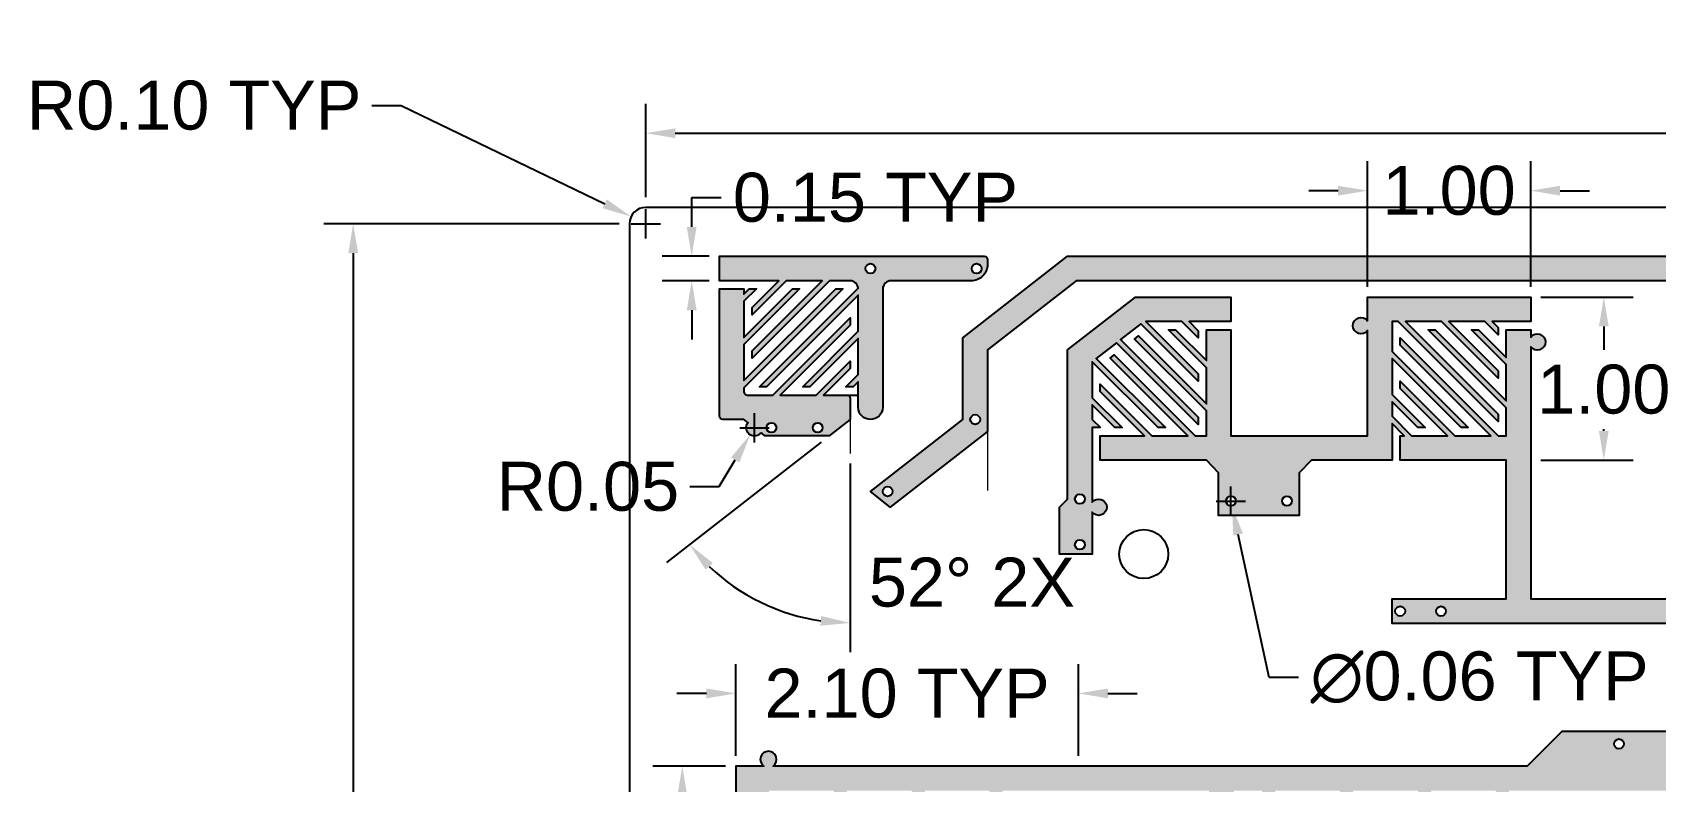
# Model space of a CAD drawing. Header units: centimetres. Extents: x 8.9 to 26.6, y 5.9 to 19.
# Drawn here: x 8.91 to 18.85, y 14.45 to 19.04 of the extents above; entities that cross this region are included whole.
import ezdxf

# ---------------------------------------------------------------- set-up
doc = ezdxf.new("R2010")
doc.units = ezdxf.units.CM
doc.header["$MEASUREMENT"] = 0
doc.layers.add('Circuit', color=7, linetype='Continuous', true_color=0x758f9f)
doc.layers.add('Cotare', color=2, linetype='Continuous', lineweight=0)
doc.styles.get("Standard").update_dxf_attribs({"font": 'arial.ttf'})
doc.dimstyles.get("Standard").update_dxf_attribs({"dimtxt": 0.3, "dimasz": 0.18, "dimexe": 0.18, "dimexo": 0.0625, "dimgap": 0.09, "dimtad": 0, "dimtih": 1, "dimtoh": 1, "dimzin": 0, "dimdsep": 46, "dimtxsty": 'Standard', "dimcen": 0.09, "dimadec": 0, "dimazin": 0, "dimtfac": 1, "dimtofl": 0, "dimtmove": 0, "dimatfit": 3, "dimfxl": 1, "dimtolj": 1, "dimtzin": 0, "dimarcsym": 0})

# ---------------------------------------------------------------- blocks, each defined once
blk = doc.blocks.new('*D1')
at = {"layer": 'Cotare', "color": 0, "lineweight": -2, "transparency": 16777216}
for p, q in [((12.5062, 17.8724), (10.6959, 17.8724)), ((10.8759, 17.6924), (10.8759, 12.1906)), ((10.8759, 6.2024), (10.8759, 11.7042)), ((12.5062, 6.0224), (10.6959, 6.0224))]:
    blk.add_line(p, q, dxfattribs=at)
at = {"layer": 'Cotare', "color": 0, "transparency": 16777216}
for points in [[(10.8459, 17.6924), (10.9059, 17.6924), (10.8759, 17.8724)], [(10.8459, 6.2024), (10.9059, 6.2024), (10.8759, 6.0224)]]:
    blk.add_solid(points, dxfattribs=at)
at = {"layer": 'Defpoints', "color": 0, "transparency": 16777216}
for p in [(12.5687, 17.8724), (10.8759, 6.0224), (12.5687, 6.0224)]:
    blk.add_point(p, dxfattribs=at)
at = {"layer": 'Cotare', "color": 0, "transparency": 16777216, "insert": (10.8759, 11.9474), "char_height": 0.3, "attachment_point": 5}
blk.add_mtext('\\A1;11.85', dxfattribs=at)
blk = doc.blocks.new('*D2')
at = {"layer": 'Cotare', "color": 0, "lineweight": -2, "transparency": 16777216}
for p, q in [((10.9907, 18.5972), (11.1707, 18.5972)), ((11.1707, 18.5972), (12.4167, 17.9943)), ((12.6687, 17.7824), (12.6687, 17.9624)), ((12.5787, 17.8724), (12.7587, 17.8724))]:
    blk.add_line(p, q, dxfattribs=at)
at = {"layer": 'Cotare', "color": 0, "transparency": 16777216}
blk.add_solid([(12.4298, 18.0213), (12.4036, 17.9673), (12.5787, 17.9159)], dxfattribs=at)
at = {"layer": 'Defpoints', "color": 0, "transparency": 16777216}
for p in [(12.5787, 17.9159), (12.6687, 17.8724)]:
    blk.add_point(p, dxfattribs=at)
at = {"layer": 'Cotare', "color": 0, "transparency": 16777216, "insert": (9.9014, 18.5972), "char_height": 0.3, "attachment_point": 5}
blk.add_mtext('\\A1;R0.10{\\fArial|b0|i0|c238|p34; TYP}', dxfattribs=at)
blk = doc.blocks.new('*D3')
at = {"layer": 'Cotare', "color": 0, "lineweight": -2, "transparency": 16777216}
for p, q in [((12.6687, 18.0349), (12.6687, 18.6069)), ((26.4687, 18.0349), (26.4687, 18.6069)), ((12.8487, 18.4269), (18.9872, 18.4269)), ((26.2887, 18.4269), (20.1503, 18.4269))]:
    blk.add_line(p, q, dxfattribs=at)
at = {"layer": 'Cotare', "color": 0, "transparency": 16777216}
for points in [[(12.8487, 18.4569), (12.8487, 18.3969), (12.6687, 18.4269)], [(26.2887, 18.4569), (26.2887, 18.3969), (26.4687, 18.4269)]]:
    blk.add_solid(points, dxfattribs=at)
at = {"layer": 'Defpoints', "color": 0, "transparency": 16777216}
for p in [(12.6687, 18.4269), (12.6687, 17.9724), (26.4687, 17.9724)]:
    blk.add_point(p, dxfattribs=at)
at = {"layer": 'Cotare', "color": 0, "transparency": 16777216, "insert": (19.5687, 18.4269), "char_height": 0.3, "attachment_point": 5}
blk.add_mtext('\\A1;13.80', dxfattribs=at)
blk = doc.blocks.new('*D5')
at = {"layer": 'Cotare', "color": 0, "lineweight": -2, "transparency": 16777216}
for p, q in [((12.9496, 17.8524), (12.9496, 18.0324)), ((12.9496, 18.0324), (13.1296, 18.0324)), ((13.0574, 17.6724), (12.7696, 17.6724)), ((13.0574, 17.5224), (12.7696, 17.5224)), ((12.9496, 17.3424), (12.9496, 17.1624))]:
    blk.add_line(p, q, dxfattribs=at)
at = {"layer": 'Cotare', "color": 0, "transparency": 16777216}
for points in [[(12.9196, 17.8524), (12.9796, 17.8524), (12.9496, 17.6724)], [(12.9196, 17.3424), (12.9796, 17.3424), (12.9496, 17.5224)]]:
    blk.add_solid(points, dxfattribs=at)
at = {"layer": 'Defpoints', "color": 0, "transparency": 16777216}
for p in [(12.9496, 17.6724), (13.1199, 17.6724), (13.1199, 17.5224)]:
    blk.add_point(p, dxfattribs=at)
at = {"layer": 'Cotare', "color": 0, "transparency": 16777216, "insert": (14.0754, 18.0324), "char_height": 0.3, "attachment_point": 5}
blk.add_mtext('\\A1;0.15{\\fArial|b0|i0|c238|p34; TYP}', dxfattribs=at)
blk = doc.blocks.new('*D6')
at = {"layer": 'Cotare', "color": 0, "lineweight": -2, "transparency": 16777216}
for p, q in [((13.3341, 16.5319), (13.3341, 16.7119)), ((13.2441, 16.6219), (13.4241, 16.6219)), ((13.118, 16.2609), (13.216, 16.4245)), ((12.938, 16.2609), (13.118, 16.2609))]:
    blk.add_line(p, q, dxfattribs=at)
at = {"layer": 'Cotare', "color": 0, "transparency": 16777216}
blk.add_solid([(13.1902, 16.4399), (13.2417, 16.4091), (13.3084, 16.579)], dxfattribs=at)
at = {"layer": 'Defpoints', "color": 0, "transparency": 16777216}
for p in [(13.3341, 16.6219), (13.3084, 16.579)]:
    blk.add_point(p, dxfattribs=at)
at = {"layer": 'Cotare', "color": 0, "transparency": 16777216, "insert": (12.3137, 16.2609), "char_height": 0.3, "attachment_point": 5}
blk.add_mtext('\\A1;R0.05', dxfattribs=at)
blk = doc.blocks.new('*D7')
at = {"layer": 'Cotare', "color": 0, "lineweight": -2, "transparency": 16777216}
for p, q in [((17.09, 17.485), (17.09, 18.2548)), ((18.09, 17.485), (18.09, 18.2548)), ((16.91, 18.0748), (16.73, 18.0748)), ((18.27, 18.0748), (18.45, 18.0748))]:
    blk.add_line(p, q, dxfattribs=at)
at = {"layer": 'Cotare', "color": 0, "transparency": 16777216}
for points in [[(16.91, 18.1048), (16.91, 18.0448), (17.09, 18.0748)], [(18.27, 18.1048), (18.27, 18.0448), (18.09, 18.0748)]]:
    blk.add_solid(points, dxfattribs=at)
at = {"layer": 'Defpoints', "color": 0, "transparency": 16777216}
for p in [(18.09, 18.0748), (17.09, 17.4225), (18.09, 17.4225)]:
    blk.add_point(p, dxfattribs=at)
at = {"layer": 'Cotare', "color": 0, "transparency": 16777216, "insert": (17.59, 18.0748), "char_height": 0.3, "attachment_point": 5}
blk.add_mtext('\\A1;1.00', dxfattribs=at)
blk = doc.blocks.new('*D8')
at = {"layer": 'Cotare', "color": 0, "lineweight": -2, "transparency": 16777216}
for p, q in [((13.2196, 14.6107), (13.2196, 15.1735)), ((15.3191, 14.6107), (15.3191, 15.1735)), ((13.0396, 14.9935), (12.8596, 14.9935)), ((15.4991, 14.9935), (15.6791, 14.9935))]:
    blk.add_line(p, q, dxfattribs=at)
at = {"layer": 'Cotare', "color": 0, "transparency": 16777216}
for points in [[(13.0396, 15.0235), (13.0396, 14.9635), (13.2196, 14.9935)], [(15.4991, 15.0235), (15.4991, 14.9635), (15.3191, 14.9935)]]:
    blk.add_solid(points, dxfattribs=at)
at = {"layer": 'Defpoints', "color": 0, "transparency": 16777216}
for p in [(15.3191, 14.9935), (13.2196, 14.5482), (15.3191, 14.5482)]:
    blk.add_point(p, dxfattribs=at)
at = {"layer": 'Cotare', "color": 0, "transparency": 16777216, "insert": (14.2694, 14.9935), "char_height": 0.3, "attachment_point": 5}
blk.add_mtext('\\A1;2.10{\\fArial|b0|i0|c238|p34; TYP}', dxfattribs=at)
blk = doc.blocks.new('*D9')
at = {"layer": 'Cotare', "color": 0, "lineweight": -2, "transparency": 16777216}
for p, q in [((13.1571, 14.5482), (12.7121, 14.5482)), ((12.8921, 14.3682), (12.8921, 14.1407)), ((12.8921, 13.4266), (12.8921, 13.6542)), ((13.1571, 13.2466), (12.7121, 13.2466))]:
    blk.add_line(p, q, dxfattribs=at)
at = {"layer": 'Cotare', "color": 0, "transparency": 16777216}
for points in [[(12.8621, 14.3682), (12.9221, 14.3682), (12.8921, 14.5482)], [(12.8621, 13.4266), (12.9221, 13.4266), (12.8921, 13.2466)]]:
    blk.add_solid(points, dxfattribs=at)
at = {"layer": 'Defpoints', "color": 0, "transparency": 16777216}
for p in [(13.2196, 14.5482), (12.8921, 13.2466), (13.2196, 13.2466)]:
    blk.add_point(p, dxfattribs=at)
at = {"layer": 'Cotare', "color": 0, "transparency": 16777216, "insert": (12.8921, 13.8974), "char_height": 0.3, "attachment_point": 5}
blk.add_mtext('\\A1;1.30', dxfattribs=at)
blk = doc.blocks.new('*D10')
at = {"layer": 'Cotare', "color": 0, "lineweight": -2, "transparency": 16777216}
for p, q in [((18.1525, 17.4224), (18.7176, 17.4224)), ((18.5376, 17.2424), (18.5376, 17.0998)), ((18.5376, 16.6025), (18.5376, 16.6134)), ((18.1525, 16.4225), (18.7176, 16.4225))]:
    blk.add_line(p, q, dxfattribs=at)
at = {"layer": 'Cotare', "color": 0, "transparency": 16777216}
for points in [[(18.5076, 17.2424), (18.5676, 17.2424), (18.5376, 17.4224)], [(18.5076, 16.6025), (18.5676, 16.6025), (18.5376, 16.4225)]]:
    blk.add_solid(points, dxfattribs=at)
at = {"layer": 'Defpoints', "color": 0, "transparency": 16777216}
for p in [(18.09, 17.4224), (18.09, 16.4225), (18.5376, 16.4225)]:
    blk.add_point(p, dxfattribs=at)
at = {"layer": 'Cotare', "color": 0, "transparency": 16777216, "insert": (18.5376, 16.8566), "char_height": 0.3, "attachment_point": 5}
blk.add_mtext('\\A1;1.00', dxfattribs=at)
blk = doc.blocks.new('*D14')
at = {"layer": 'Cotare', "color": 0, "lineweight": -2, "transparency": 16777216}
for p, q in [((16.2529, 16.0824), (16.2529, 16.2624)), ((16.1629, 16.1724), (16.3429, 16.1724)), ((16.4875, 15.0909), (16.2974, 15.9672)), ((16.6675, 15.0909), (16.4875, 15.0909))]:
    blk.add_line(p, q, dxfattribs=at)
at = {"layer": 'Cotare', "color": 0, "transparency": 16777216}
blk.add_solid([(16.3267, 15.9735), (16.2681, 15.9608), (16.2593, 16.1431)], dxfattribs=at)
at = {"layer": 'Defpoints', "color": 0, "transparency": 16777216}
for p in [(16.2465, 16.2017), (16.2593, 16.1431)]:
    blk.add_point(p, dxfattribs=at)
at = {"layer": 'Cotare', "color": 0, "transparency": 16777216, "insert": (17.7765, 15.0909), "char_height": 0.3, "attachment_point": 5}
blk.add_mtext('\\A1;∅0.06{\\fArial|b0|i0|c238|p34; TYP}', dxfattribs=at)
blk = doc.blocks.new('*D16')
at = {"layer": 'Cotare', "color": 0, "lineweight": -2, "transparency": 16777216}
for p, q in [((13.7423, 16.534), (12.7944, 15.7952)), ((13.9199, 16.4021), (13.9199, 15.2454))]:
    blk.add_line(p, q, dxfattribs=at)
blk.add_arc((13.9199, 16.6724), 1.247, 226.21103, 261.72209, dxfattribs=at)
at = {"layer": 'Cotare', "color": 0, "transparency": 16777216}
for points in [[(13.0347, 15.7521), (13.0793, 15.7923), (12.9364, 15.9058)], [(13.7425, 15.4683), (13.7382, 15.4085), (13.9199, 15.4254)]]:
    blk.add_solid(points, dxfattribs=at)
at = {"layer": 'Defpoints', "color": 0, "transparency": 16777216}
for p in [(13.9199, 16.6724), (13.9199, 16.6724), (13.7916, 16.5724), (13.9199, 16.4646), (13.2098, 15.6473)]:
    blk.add_point(p, dxfattribs=at)
at = {"layer": 'Cotare', "color": 0, "transparency": 16777216, "insert": (14.6664, 15.6735), "char_height": 0.3, "attachment_point": 5}
blk.add_mtext('\\A1;52°{\\fArial|b0|i0|c238|p34; 2X}', dxfattribs=at)

msp = doc.modelspace()

# ---------------------------------------------------------------- hatches: boundary and pattern name
at = {"layer": 'Circuit'}
h = msp.add_hatch(color=256, dxfattribs=at)
h.dxf.hatch_style = 1
h.paths.add_polyline_path([(14.6614, 17.5224), (14.1699, 17.5224, 0.414214), (14.1199, 17.4724), (14.1199, 16.7474, -1), (13.9699, 16.7474), (13.9699, 16.8224), (13.8999, 16.8224, -0.414214), (13.9199, 16.8024), (13.9199, 16.6724), (13.7916, 16.5724), (13.3983, 16.5724), (13.381, 16.5858, 0.367531), (13.3681, 16.5852, -0.92513), (13.2948, 16.6528), (13.2751, 16.6682, 0.166711), (13.2628, 16.6724), (13.1399, 16.6724, -0.414214), (13.1199, 16.6924), (13.1199, 17.4724), (13.2699, 17.4724), (13.2699, 17.4408), (13.3015, 17.4724), (13.3457, 17.4724), (13.2699, 17.3966), (13.2699, 17.1756), (13.5667, 17.4724), (13.6109, 17.4724), (13.2699, 17.1314), (13.2699, 16.9105), (13.8318, 17.4724), (13.876, 17.4724), (13.2699, 16.8663), (13.2699, 16.8424, 0.414214), (13.2899, 16.8224), (13.447, 16.8224), (13.9199, 17.2953), (13.9199, 17.2511), (13.4912, 16.8224), (13.7122, 16.8224), (13.9199, 17.0301), (13.9199, 16.9859), (13.7564, 16.8224), (13.9699, 16.8224), (13.9699, 16.9033), (13.9389, 16.8724), (13.8947, 16.8724), (13.9699, 16.9475), (13.9699, 17.1685), (13.6738, 16.8724), (13.6296, 16.8724), (13.9699, 17.2127), (13.9699, 17.4337), (13.4086, 16.8724), (13.3644, 16.8724), (13.9696, 17.4776, 0.383975), (13.9199, 17.5224), (13.7934, 17.5224), (13.3199, 17.0488), (13.3199, 17.093), (13.7492, 17.5224), (13.5283, 17.5224), (13.3199, 17.314), (13.3199, 17.3582), (13.4841, 17.5224), (13.1199, 17.5224), (13.1199, 17.6724), (14.7414, 17.6724, -0.414214), (14.7614, 17.6524), (14.7614, 17.6224, -0.414214)])
h.paths.add_polyline_path([(14.0149, 17.5974, -1), (14.0749, 17.5974, -1)], flags=16)
h.paths.add_polyline_path([(14.7249, 17.5974, -1), (14.6649, 17.5974, -1)], flags=16)
h.paths.add_polyline_path([(13.7516, 16.6224, -1), (13.6916, 16.6224, -1)], flags=16)
h.paths.add_polyline_path([(13.4683, 16.6224, -1), (13.4083, 16.6224, -1)], flags=16)
h = msp.add_hatch(color=256, dxfattribs=at)
h.dxf.hatch_style = 1
h.paths.add_polyline_path([(26.0176, 17.6724), (15.2529, 17.6724), (14.6114, 17.1724), (14.6114, 16.6724), (14.0449, 16.2309), (14.1664, 16.1354), (14.7614, 16.5991), (14.7614, 17.0991), (15.3045, 17.5224), (25.0176, 17.5224), (25.0176, 17.3774, 3), (25.0176, 17.3174), (25.0176, 16.8224), (25.1676, 16.8224), (25.1676, 17.0731), (25.3683, 16.8724), (25.4125, 16.8724), (25.1676, 17.1173), (25.1676, 17.3383), (25.6335, 16.8724), (25.6777, 16.8724), (25.1676, 17.3824), (25.1676, 17.5224), (25.2486, 17.5224), (25.8176, 16.9534), (25.8176, 16.9976), (25.2928, 17.5224), (25.5138, 17.5224), (25.8176, 17.2186), (25.8176, 17.2628), (25.558, 17.5224), (25.779, 17.5224), (25.8232, 17.5224), (26.0176, 17.5224)])
h.paths.add_polyline_path([(14.7164, 16.6724, -1), (14.6564, 16.6724, -1)], flags=16)
h.paths.add_polyline_path([(14.1799, 16.2311, -1), (14.1199, 16.2311, -1)], flags=16)
h = msp.add_hatch(color=256, dxfattribs=at)
h.dxf.hatch_style = 1
h.paths.add_polyline_path([(19.2187, 17.1141), (19.3271, 17.2224), (19.2829, 17.2224), (19.2187, 17.1583), (19.2187, 17.2224), (19.0687, 17.2224), (19.0687, 17.0874, 0.5), (19.0687, 17.0074), (19.0687, 16.5724), (18.9187, 16.4224), (18.9187, 15.9852), (19.1687, 15.9852), (19.1687, 16.3224), (19.2687, 16.4224), (19.698, 16.4224), (19.848, 16.5724), (19.7377, 16.5724), (19.8687, 16.7034), (19.8687, 16.7476), (19.6935, 16.5724), (19.4726, 16.5724), (19.8687, 16.9686), (19.8687, 17.0128), (19.4284, 16.5724), (19.2187, 16.5724), (19.2187, 16.5837), (19.8574, 17.2224), (19.8132, 17.2224), (19.2187, 16.6279)], flags=17)
h.paths.add_polyline_path([(19.2487, 16.4724, -1), (19.1887, 16.4724, -1)], flags=16)
h.paths.add_polyline_path([(19.0987, 16.0852, -1), (19.0387, 16.0852, -1)], flags=16)
h.paths.add_polyline_path([(20.0687, 17.4224), (19.0687, 17.4224), (19.0687, 17.2724), (19.9187, 17.2724), (19.9187, 17.1953), (19.3458, 16.6224), (19.39, 16.6224), (19.9187, 17.1512), (19.9187, 16.9302), (19.611, 16.6224), (19.6552, 16.6224), (19.9187, 16.886), (19.9187, 16.665), (19.8687, 16.615), (19.8687, 16.5724), (19.8703, 16.5724), (19.9187, 16.6208), (19.9187, 16.5724), (19.6839, 16.3376), (19.3711, 16.3376), (19.2687, 16.2352), (19.2687, 15.9852), (19.4809, 15.773), (19.6998, 15.773), (19.8093, 16.0977), (20.9058, 16.0977), (20.9679, 16.0356), (20.9679, 14.1569), (20.5765, 14.5482), (19.1917, 14.5482), (18.9796, 14.7604), (18.2806, 14.7604), (18.0685, 14.5482), (13.4493, 14.5482, 3.087418), (13.3906, 14.5482), (13.2196, 14.5482), (13.2196, 13.2466), (13.3696, 13.2466), (13.3696, 13.4119), (13.4849, 13.2966), (13.5645, 13.2966), (13.3696, 13.4915), (13.3696, 13.8892), (13.9622, 13.2966), (14.0418, 13.2966), (13.3696, 13.9688), (13.3696, 14.3665), (14.4395, 13.2966), (14.5191, 13.2966), (13.4175, 14.3982), (13.8152, 14.3982), (14.9168, 13.2966), (14.9964, 13.2966), (13.8948, 14.3982), (14.2925, 14.3982), (15.1191, 13.5717), (15.1191, 13.6512), (14.3721, 14.3982), (14.7698, 14.3982), (15.1191, 14.049), (15.1191, 14.1285), (14.8494, 14.3982), (16.1191, 14.3982), (16.1191, 13.3199), (16.2691, 13.3199), (16.2691, 13.6149), (16.5641, 13.3199), (16.6437, 13.3199), (16.2691, 13.6945), (16.2691, 14.0922), (17.0414, 13.3199), (17.121, 13.3199), (16.2691, 14.1718), (16.2691, 14.3982), (16.4404, 14.3982), (17.5187, 13.3199), (17.5983, 13.3199), (16.5199, 14.3982), (16.9176, 14.3982), (17.996, 13.3199), (18.0185, 13.3199), (18.0185, 13.377), (16.9972, 14.3982), (17.3949, 14.3982), (18.0185, 13.7747), (18.0185, 13.8543), (17.4745, 14.3982), (17.8722, 14.3982), (18.0185, 14.252), (18.0185, 14.3316), (17.9518, 14.3982), (19.0185, 14.3982), (19.0185, 10.8238), (18.0805, 10.0258), (16.1311, 10.0258), (16.1311, 9.8758), (16.7888, 9.8758), (16.3311, 9.4181), (16.3311, 9.3385), (16.8683, 9.8758), (17.2661, 9.8758), (16.3311, 8.9408), (16.3311, 8.8612), (17.3456, 9.8758), (17.7434, 9.8758), (16.6418, 8.7742), (16.7213, 8.7742), (17.8229, 9.8758), (18.0805, 9.8758), (18.0805, 9.7356), (17.1191, 8.7742), (17.1986, 8.7742), (18.0805, 9.6561), (18.0805, 9.2583), (17.5964, 8.7742), (17.6759, 8.7742), (18.0805, 9.1788), (18.0805, 8.7742), (18.2305, 8.7742), (18.2305, 10.0258), (19.1685, 10.8238), (19.1685, 12.1254), (19.4291, 12.1254), (20.5307, 11.0238), (20.6103, 11.0238), (19.5087, 12.1254), (19.9064, 12.1254), (20.9179, 11.1139), (20.9179, 11.1935), (19.986, 12.1254), (20.3837, 12.1254), (20.9179, 11.5912), (20.9179, 11.6708), (20.4633, 12.1254), (20.9679, 12.1254), (20.9679, 12.2754), (19.1685, 12.2754), (19.1685, 14.3982), (19.3041, 14.3982), (20.3825, 13.3199), (20.4621, 13.3199), (19.3837, 14.3982), (19.7814, 14.3982), (20.8224, 13.3572), (20.8622, 13.397), (19.861, 14.3982), (20.2587, 14.3982), (20.9179, 13.7391), (20.9179, 13.8186), (20.3383, 14.3982), (20.5144, 14.3982), (20.9679, 13.9447), (20.9679, 13.432), (20.8058, 13.2699), (19.7961, 13.2699), (19.1685, 13.8975), (19.1685, 13.8179), (19.7166, 13.2699), (19.3188, 13.2699), (19.1685, 13.4202), (19.1685, 13.3407), (19.2393, 13.2699), (19.2185, 13.2699), (19.2185, 13.1199), (20.8679, 13.1199), (21.1179, 13.3699), (21.1179, 16.0977), (20.9679, 16.2477), (20.0687, 16.2477), (20.0687, 16.6124, 3), (20.0687, 16.6724)])
h.paths.add_polyline_path([(19.4011, 16.2352, -1), (19.3411, 16.2352, -1)], flags=16)
h.paths.add_polyline_path([(19.6203, 15.8791, -1), (19.5603, 15.8791, -1)], flags=16)
h.paths.add_polyline_path([(19.0096, 14.6843, -1), (18.9496, 14.6843, -1)], flags=16)
h.paths.add_polyline_path([(18.6601, 14.6843, -1), (18.6001, 14.6843, -1)], flags=16)
h.paths.add_polyline_path([(18.1855, 9.4758, -1), (18.1255, 9.4758, -1)], flags=16)
h.paths.add_polyline_path([(18.1855, 9.1972, -1), (18.1255, 9.1972, -1)], flags=16)
h.paths.add_polyline_path([(19.5097, 17.2724), (19.4655, 17.2724), (19.2687, 17.0757), (19.2687, 17.0315)], flags=16)
h.paths.add_polyline_path([(19.5922, 17.2224), (19.548, 17.2224), (19.2187, 16.8931), (19.2187, 16.8489)], flags=16)
h.paths.add_polyline_path([(19.7748, 17.2724), (19.7306, 17.2724), (19.2687, 16.8105), (19.2687, 16.7663)], flags=17)
h.paths.add_polyline_path([(23.8846, 17.4224), (22.8846, 17.4224), (22.8846, 16.9724, 3), (22.8846, 16.9124), (22.8846, 16.5724), (22.7346, 16.5724), (22.5932, 16.431), (22.5932, 16.031), (22.7432, 16.031), (22.7432, 16.281), (23.0346, 16.5724), (23.0346, 16.8196), (23.2318, 16.6224), (23.276, 16.6224), (23.0346, 16.8638), (23.0346, 17.2724), (23.1121, 17.2724), (23.6846, 16.6999), (23.6846, 16.7441), (23.1563, 17.2724), (23.3773, 17.2724), (23.6846, 16.9651), (23.6846, 17.0093), (23.4215, 17.2724), (23.6425, 17.2724), (23.6925, 17.2224), (23.7346, 17.2224), (23.7346, 17.2245), (23.6867, 17.2724), (23.8846, 17.2724)])
h.paths.add_polyline_path([(22.6982, 16.356, -1), (22.6382, 16.356, -1)], flags=16)
h.paths.add_polyline_path([(22.6982, 16.131, -1), (22.6382, 16.131, -1)], flags=16)
h.paths.add_polyline_path([(24.1846, 16.8224), (23.8846, 17.1224), (23.8846, 17.2224), (23.7346, 17.2224), (23.7346, 16.8267), (23.3389, 17.2224), (23.2947, 17.2224), (23.7346, 16.7825), (23.7346, 16.5724), (23.7238, 16.5724), (23.0846, 17.2116), (23.0846, 17.1674), (23.6796, 16.5724), (23.4586, 16.5724), (23.0846, 16.9464), (23.0846, 16.9022), (23.4144, 16.5724), (23.1934, 16.5724), (23.0846, 16.6812), (23.0846, 16.637), (23.1492, 16.5724), (23.0846, 16.5724), (23.0846, 15.1305, 3), (23.0846, 15.0705), (23.0846, 14.6005), (22.1929, 14.6005), (22.1179, 14.5255), (22.1179, 14.4005), (22.1679, 14.4505), (22.5568, 14.4505), (22.1179, 14.0116), (22.1179, 13.9321), (22.6363, 14.4505), (23.0341, 14.4505), (22.4169, 13.8334), (22.4965, 13.8334), (23.1136, 14.4505), (23.3679, 14.4505), (23.3679, 14.307), (22.8942, 13.8334), (22.9738, 13.8334), (23.3679, 14.2275), (23.3679, 13.5712), (24.1615, 12.7777), (24.3179, 12.7777), (24.3179, 12.0105), (24.4679, 12.0105), (24.4679, 12.3369), (24.7943, 12.0105), (24.8738, 12.0105), (24.4679, 12.4165), (24.4679, 12.6277), (24.6544, 12.6277), (25.2716, 12.0105), (25.3511, 12.0105), (24.734, 12.6277), (25.1317, 12.6277), (25.7179, 12.0415), (25.7179, 12.1211), (25.2113, 12.6277), (25.7179, 12.6277), (25.7179, 12.7777), (25.215, 12.7777), (25.0179, 12.9748), (24.1765, 12.9748), (23.5179, 13.6334), (23.5179, 14.5255), (23.4429, 14.6005), (23.2346, 14.6005), (23.2346, 16.4224), (24.1846, 16.4224)])
h.paths.add_polyline_path([(24.0046, 16.8224, -1), (24.0646, 16.8224, -1)], flags=16)
h.paths.add_polyline_path([(24.0646, 16.5224, -1), (24.0046, 16.5224, -1)], flags=16)
h.paths.add_polyline_path([(24.3179, 12.9248, -1), (24.2579, 12.9248, -1)], flags=16)
h.paths.add_polyline_path([(24.8179, 12.9248, -1), (24.7579, 12.9248, -1)], flags=16)
h.paths.add_polyline_path([(23.0346, 17.129), (23.0346, 17.0848), (23.497, 16.6224), (23.5412, 16.6224)], flags=17)
h.paths.add_polyline_path([(23.6041, 17.2224), (23.5599, 17.2224), (23.7346, 17.0477), (23.7346, 17.0919)], flags=17)
h = msp.add_hatch(color=256, dxfattribs=at)
h.dxf.hatch_style = 1
h.paths.add_polyline_path([(17.24, 16.648), (17.3155, 16.5725), (17.29, 16.5725), (17.29, 16.4225), (17.94, 16.4225), (17.94, 15.5725), (17.24, 15.5725), (17.24, 15.4225), (19.2691, 15.4225), (19.4809, 15.2107), (20.718, 15.2107, 1), (20.868, 15.2107), (20.868, 15.8021, 1), (20.718, 15.8021), (20.718, 15.5021), (20.5765, 15.3607), (19.4809, 15.3607), (19.2691, 15.5725), (18.09, 15.5725), (18.09, 17.1174, 3), (18.09, 17.1774), (18.09, 17.2225), (17.94, 17.2225), (17.94, 17.0529), (17.7704, 17.2225), (17.7262, 17.2225), (17.94, 17.0087), (17.94, 16.7877), (17.5052, 17.2225), (17.461, 17.2225), (17.94, 16.7435), (17.94, 16.5725), (17.8901, 16.5725), (17.29, 17.1725), (17.29, 17.1284), (17.8459, 16.5725), (17.6249, 16.5725), (17.29, 16.9074), (17.29, 16.8632), (17.5807, 16.5725), (17.3597, 16.5725), (17.24, 16.6922), (17.24, 16.7806), (17.3981, 16.6225), (17.4423, 16.6225), (17.24, 16.8248), (17.24, 17.0458), (17.6633, 16.6225), (17.7075, 16.6225), (17.24, 17.09), (17.24, 17.2725), (17.2784, 17.2725), (17.89, 16.6609), (17.89, 16.7051), (17.3226, 17.2725), (17.5436, 17.2725), (17.89, 16.9261), (17.89, 16.9703), (17.5878, 17.2725), (17.8088, 17.2725), (17.89, 17.1913), (17.89, 17.2355), (17.853, 17.2725), (18.09, 17.2725), (18.09, 17.4225), (17.09, 17.4225), (17.09, 17.2774, 3), (17.09, 17.2174), (17.09, 16.5724), (16.2529, 16.5724), (16.2529, 17.2224), (16.1029, 17.2224), (16.1029, 17.0338), (15.9143, 17.2224), (15.8701, 17.2224), (16.1029, 16.9896), (16.1029, 16.7686), (15.6874, 17.1842), (15.6625, 17.1648), (16.1029, 16.7244), (16.1029, 16.5724), (16.034, 16.5724), (15.5383, 17.068), (15.5135, 17.0487), (15.9898, 16.5724), (15.7688, 16.5724), (15.4529, 16.8883), (15.4529, 16.8441), (15.7246, 16.5724), (15.4529, 16.5724), (15.4529, 16.4224), (16.1029, 16.4224), (16.1779, 16.3463), (16.1779, 16.0849), (16.6714, 16.0849), (16.6714, 16.3463), (16.7464, 16.4224), (17.09, 16.4224), (17.24, 16.4225)])
h.paths.add_polyline_path([(16.2829, 16.1724, -1), (16.2229, 16.1724, -1)], flags=16)
h.paths.add_polyline_path([(16.6264, 16.1724, -1), (16.5664, 16.1724, -1)], flags=16)
h.paths.add_polyline_path([(17.32, 15.4975, -1), (17.26, 15.4975, -1)], flags=16)
h.paths.add_polyline_path([(17.57, 15.4975, -1), (17.51, 15.4975, -1)], flags=16)
h.paths.add_polyline_path([(20.823, 15.8021, -1), (20.763, 15.8021, -1)], flags=16)
h.paths.add_polyline_path([(20.823, 15.2107, -1), (20.763, 15.2107, -1)], flags=16)
h.paths.add_polyline_path([(16.2529, 17.4224), (15.6677, 17.4224), (15.2529, 17.0991), (15.2529, 16.1845), (15.2029, 16.1349), (15.2029, 15.8474), (15.4029, 15.8474), (15.4029, 16.1049, 3), (15.4029, 16.1649), (15.4029, 16.6224), (15.4529, 16.6224), (15.4529, 16.6231), (15.4029, 16.6731), (15.4029, 16.7615), (15.542, 16.6224), (15.5862, 16.6224), (15.4029, 16.8057), (15.4029, 17.0267), (15.8072, 16.6224), (15.8514, 16.6224), (15.4282, 17.0456), (15.5524, 17.1424), (16.0529, 16.6418), (16.0529, 16.686), (15.5772, 17.1617), (15.7014, 17.2585), (16.0529, 16.907), (16.0529, 16.9512), (15.7317, 17.2724), (15.9527, 17.2724), (16.0529, 17.1722), (16.0529, 17.2164), (15.9969, 17.2724), (16.2529, 17.2724)])
h.paths.add_polyline_path([(15.3579, 16.1849, -1), (15.2979, 16.1849, -1)], flags=16)
h.paths.add_polyline_path([(15.3579, 15.9049, -1), (15.2979, 15.9049, -1)], flags=16)

# ---------------------------------------------------------------- linework, layer by layer
at = {"layer": 'Circuit', "transparency": 33554687}
for p, q in [((26.4687, 17.9724), (12.6687, 17.9724)), ((12.5687, 17.8724), (12.5687, 6.0224))]:
    msp.add_line(p, q, dxfattribs=at)
at = {"layer": 'Circuit'}
for points in [[(13.9699, 17.4724, 0.414214), (13.9199, 17.5224), (13.7934, 17.5224), (13.3199, 17.0488), (13.3199, 17.093), (13.7492, 17.5224), (13.5283, 17.5224), (13.3199, 17.314), (13.3199, 17.3582), (13.4841, 17.5224), (13.1199, 17.5224), (13.1199, 17.6724), (14.7414, 17.6724, -0.414214), (14.7614, 17.6524), (14.7614, 17.6224, -0.414214), (14.6614, 17.5224), (14.1699, 17.5224, 0.414214), (14.1199, 17.4724), (14.1199, 16.7474, -1), (13.9699, 16.7474), (13.9699, 16.9033), (13.9389, 16.8724), (13.8947, 16.8724), (13.9699, 16.9475), (13.9699, 17.1685), (13.6738, 16.8724), (13.6296, 16.8724), (13.9699, 17.2127), (13.9699, 17.4337), (13.4086, 16.8724), (13.3644, 16.8724), (13.9696, 17.4776)], [(13.8999, 16.8224, -0.414214), (13.9199, 16.8024), (13.9199, 16.6724), (13.7916, 16.5724), (13.3983, 16.5724), (13.381, 16.5858, 0.367531), (13.3681, 16.5852, -0.92513), (13.2948, 16.6528), (13.2751, 16.6682, 0.166711), (13.2628, 16.6724), (13.1399, 16.6724, -0.414214), (13.1199, 16.6924), (13.1199, 17.4724), (13.2699, 17.4724), (13.2699, 17.4408), (13.3015, 17.4724), (13.3457, 17.4724), (13.2699, 17.3966), (13.2699, 17.1756), (13.5667, 17.4724), (13.6109, 17.4724), (13.2699, 17.1314), (13.2699, 16.9105), (13.8318, 17.4724), (13.876, 17.4724), (13.2699, 16.8663), (13.2699, 16.8424, 0.414214), (13.2899, 16.8224), (13.447, 16.8224), (13.9199, 17.2953), (13.9199, 17.2511), (13.4912, 16.8224), (13.7122, 16.8224), (13.9199, 17.0301), (13.9199, 16.9859), (13.7564, 16.8224), (13.9699, 16.8224)], [(17.09, 16.4224), (16.7464, 16.4224), (16.6714, 16.3463), (16.6714, 16.0849), (16.1779, 16.0849), (16.1779, 16.3463), (16.1029, 16.4224), (15.4529, 16.4224), (15.4529, 16.5724), (15.7246, 16.5724), (15.4529, 16.8441), (15.4529, 16.8883), (15.7688, 16.5724), (15.9898, 16.5724), (15.5135, 17.0487), (15.5383, 17.068), (16.034, 16.5724), (16.1029, 16.5724), (16.1029, 16.7244), (15.6625, 17.1648), (15.6874, 17.1842), (16.1029, 16.7686), (16.1029, 16.9896), (15.8701, 17.2224), (15.9143, 17.2224), (16.1029, 17.0338), (16.1029, 17.2224), (16.2529, 17.2224), (16.2529, 16.5724), (17.09, 16.5724), (17.09, 17.2174, -3), (17.09, 17.2774), (17.09, 17.4225), (18.09, 17.4225), (18.09, 17.2725), (17.853, 17.2725), (17.89, 17.2355), (17.89, 17.1913), (17.8088, 17.2725), (17.5878, 17.2725), (17.89, 16.9703), (17.89, 16.9261), (17.5436, 17.2725), (17.3226, 17.2725), (17.89, 16.7051), (17.89, 16.6609), (17.2784, 17.2725), (17.24, 17.2725), (17.24, 17.09), (17.7075, 16.6225), (17.6633, 16.6225), (17.24, 17.0458), (17.24, 16.8248), (17.4423, 16.6225), (17.3981, 16.6225), (17.24, 16.7806), (17.24, 16.6922), (17.3597, 16.5725), (17.5807, 16.5725), (17.29, 16.8632), (17.29, 16.9074), (17.6249, 16.5725), (17.8459, 16.5725), (17.29, 17.1284), (17.29, 17.1725), (17.8901, 16.5725), (17.94, 16.5725), (17.94, 16.7435), (17.461, 17.2225), (17.5052, 17.2225), (17.94, 16.7877), (17.94, 17.0087), (17.7262, 17.2225), (17.7704, 17.2225), (17.94, 17.0529), (17.94, 17.2225), (18.09, 17.2225), (18.09, 17.1774, -3), (18.09, 17.1174), (18.09, 15.5725), (19.2691, 15.5725)], [(18.9796, 14.7604), (18.2806, 14.7604), (18.0685, 14.5482), (13.4493, 14.5482, 3.087418), (13.3906, 14.5482), (13.2196, 14.5482), (13.2196, 13.2466)]]:
    msp.add_lwpolyline(points, format="xyb", dxfattribs=at)
for points in [[(25.0176, 17.5224), (15.3045, 17.5224), (14.7614, 17.0991), (14.7614, 16.5991), (14.1664, 16.1354), (14.0449, 16.2309), (14.6114, 16.6724), (14.6114, 17.1724), (15.2529, 17.6724), (26.0176, 17.6724)], [(15.7375, 17.2224), (15.7364, 17.2224)], [(15.4529, 16.6231), (15.4529, 16.6224)], [(19.2691, 15.4225), (17.24, 15.4225), (17.24, 15.5725), (17.94, 15.5725), (17.94, 16.4225), (17.29, 16.4225), (17.29, 16.5725), (17.3155, 16.5725), (17.24, 16.648), (17.24, 16.4225), (17.09, 16.4225)]]:
    msp.add_lwpolyline(points, dxfattribs=at)
msp.add_lwpolyline([(15.4536, 16.6224), (15.4029, 16.6224), (15.4029, 16.1649, -3), (15.4029, 16.1049), (15.4029, 15.8474), (15.2029, 15.8474), (15.2029, 16.1349), (15.2529, 16.1845), (15.2529, 17.0991), (15.6677, 17.4224), (16.2529, 17.4224), (16.2529, 17.2724), (15.9969, 17.2724), (16.0529, 17.2164), (16.0529, 17.1722), (15.9527, 17.2724), (15.7317, 17.2724), (16.0529, 16.9512), (16.0529, 16.907), (15.7014, 17.2585), (15.5772, 17.1617), (16.0529, 16.686), (16.0529, 16.6418), (15.5524, 17.1424), (15.4282, 17.0456), (15.8514, 16.6224), (15.8072, 16.6224), (15.4034, 17.0262), (15.4029, 17.0259), (15.4029, 16.8057), (15.5862, 16.6224), (15.542, 16.6224), (15.4029, 16.7615), (15.4029, 16.6731)], format="xyb", close=True, dxfattribs=at)
for centre, radius in [((14.0449, 17.5974), 0.03), ((14.6949, 17.5974), 0.03), ((13.4383, 16.6224), 0.03), ((13.7216, 16.6224), 0.03), ((14.6864, 16.6724), 0.03), ((14.1499, 16.2311), 0.03), ((15.3279, 16.1849), 0.03), ((16.2529, 16.1724), 0.03), ((16.5964, 16.1724), 0.03), ((15.3279, 15.9049), 0.03), ((15.719, 15.8474), 0.15), ((17.29, 15.4975), 0.03), ((17.54, 15.4975), 0.03), ((18.6301, 14.6843), 0.03)]:
    msp.add_circle(centre, radius, dxfattribs=at)
at = {"layer": 'Circuit', "transparency": 33554687}
msp.add_arc((12.6687, 17.8724), 0.1, 90, 180, dxfattribs=at)
at = {"layer": 'Cotare'}
for p, q in [((13.9199, 16.6724), (13.9199, 16.4646)), ((14.7614, 16.5991), (14.7614, 16.237))]:
    msp.add_line(p, q, dxfattribs=at)

# ---------------------------------------------------------------- dimensions: what is measured, and where the dimension line sits
dim = msp.add_radius_dim(center=(12.6687, 17.8724), mpoint=(12.5787, 17.9159), text='<>{\\fArial|b0|i0|c238|p34; TYP}', dimstyle='Standard', dxfattribs=at)
dim.commit()
dim.dimension.update_dxf_attribs({"geometry": '*D2', "text_midpoint": (9.9014, 18.5972), "dimtype": 164})
for base, p1, p2, picture, middle in [((12.6687, 18.4269), (26.4687, 17.9724), (12.6687, 17.9724), '*D3', (19.5687, 18.4269)), ((18.09, 18.0748), (17.09, 17.4225), (18.09, 17.4225), '*D7', (17.59, 18.0748))]:
    dim = msp.add_linear_dim(base=base, p1=p1, p2=p2, dimstyle='Standard', dxfattribs=at)
    dim.commit()
    dim.dimension.update_dxf_attribs({"geometry": picture, "text_midpoint": middle})
dim = msp.add_linear_dim(base=(12.9496, 17.6724), p1=(13.1199, 17.5224), p2=(13.1199, 17.6724), angle=90, text='<>{\\fArial|b0|i0|c238|p34; TYP}', dimstyle='Standard', dxfattribs=at)
dim.commit()
dim.dimension.update_dxf_attribs({"geometry": '*D5', "text_midpoint": (14.0754, 18.0324)})
for base, p1, p2, picture, middle in [((10.8759, 6.0224), (12.5687, 17.8724), (12.5687, 6.0224), '*D1', (10.8759, 11.9474)), ((12.8921, 13.2466), (13.2196, 14.5482), (13.2196, 13.2466), '*D9', (12.8921, 13.8974))]:
    dim = msp.add_linear_dim(base=base, p1=p1, p2=p2, angle=90, dimstyle='Standard', dxfattribs=at)
    dim.commit()
    dim.dimension.update_dxf_attribs({"geometry": picture, "text_midpoint": middle})
dim = msp.add_linear_dim(base=(18.5376, 16.4225), p1=(18.09, 17.4224), p2=(18.09, 16.4225), angle=90, dimstyle='Standard', dxfattribs=at)
dim.commit()
dim.dimension.update_dxf_attribs({"geometry": '*D10', "text_midpoint": (18.5376, 16.8566), "dimtype": 160})
dim = msp.add_radius_dim(center=(13.3341, 16.6219), mpoint=(13.3084, 16.579), dimstyle='Standard', dxfattribs=at)
dim.commit()
dim.dimension.update_dxf_attribs({"geometry": '*D6', "text_midpoint": (12.3137, 16.2609), "dimtype": 164})
dim = msp.add_angular_dim_2l(base=(13.2098, 15.6473), line1=((13.9199, 16.6724), (13.9199, 16.4646)), line2=((13.9199, 16.6724), (13.7916, 16.5724)), text='<>{\\fArial|b0|i0|c238|p34; 2X}', dimstyle='Standard', dxfattribs=at)
dim.commit()
dim.dimension.update_dxf_attribs({"geometry": '*D16', "text_midpoint": (14.6664, 15.6735), "dimtype": 162})
dim = msp.add_diameter_dim_2p(p1=(16.2465, 16.2017), p2=(16.2593, 16.1431), text='<>{\\fArial|b0|i0|c238|p34; TYP}', dimstyle='Standard', dxfattribs=at)
dim.commit()
dim.dimension.update_dxf_attribs({"geometry": '*D14', "text_midpoint": (17.7765, 15.0909), "dimtype": 163})
dim = msp.add_linear_dim(base=(15.3191, 14.9935), p1=(13.2196, 14.5482), p2=(15.3191, 14.5482), text='<>{\\fArial|b0|i0|c238|p34; TYP}', dimstyle='Standard', dxfattribs=at)
dim.commit()
dim.dimension.update_dxf_attribs({"geometry": '*D8', "text_midpoint": (14.2694, 14.9935)})

doc.saveas('drawing.dxf')
